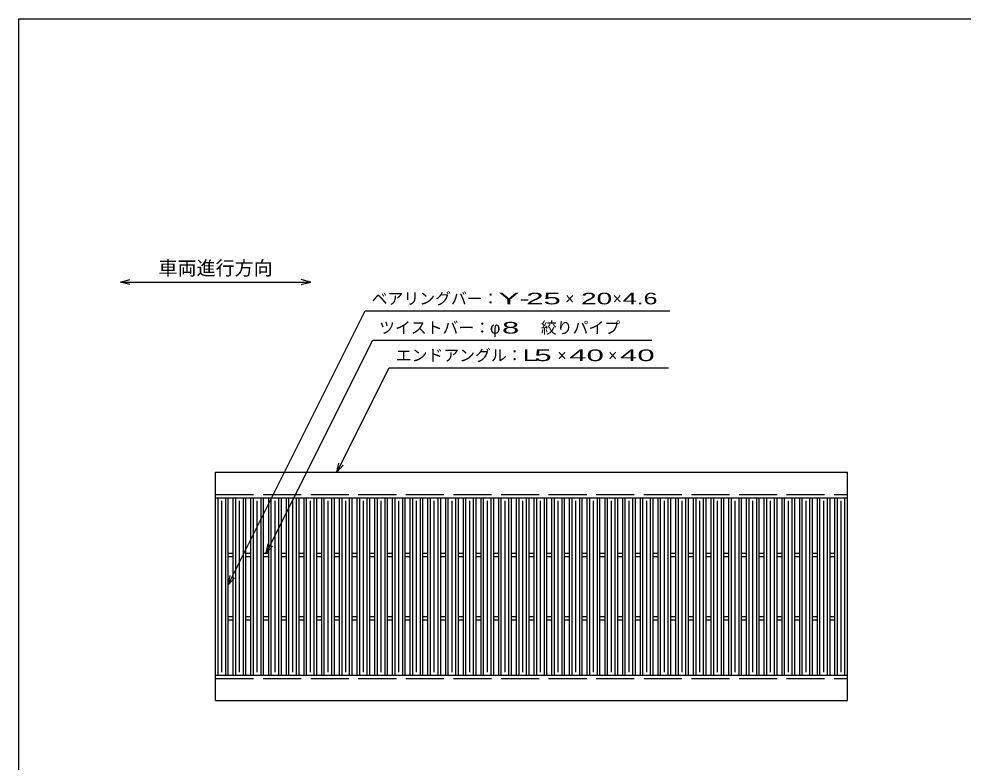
# Model space of a CAD drawing. Units: millimetres, scale not verified. Extents: x -1820 to 1724, y -1285 to 1059.
# Drawn here: x -1736 to -248, y -113 to 1059 of the extents above; entities that cross this region are included whole.
import ezdxf
from ezdxf.enums import TextEntityAlignment as Align

# ---------------------------------------------------------------- set-up
doc = ezdxf.new("R2010")
doc.units = ezdxf.units.MM
doc.header["$LTSCALE"] = 10
doc.linetypes.add('DASHED', pattern=[7.5, 6, -1.5])
for name, color, linetype, lineweight in [('0_2', 150, 'Continuous', 25), ('16', 3, 'Continuous', 25), ('22', 2, 'Continuous', 25)]:
    doc.layers.add(name, color=color, linetype=linetype, lineweight=lineweight)
doc.styles.add('ベクトル', font='')
doc.styles.get('ベクトル').set_extended_font_data('ベクトル')

msp = doc.modelspace()

# ---------------------------------------------------------------- linework, layer by layer
at = {"layer": '0_2'}
for p, q in [((-1736, -1141), (-1736, 1059)), ((-1736, 1059), (1724, 1059))]:
    msp.add_line(p, q, dxfattribs=at)
at = {"layer": '16'}
for p, q in [((-1426, 344), (-430, 344)), ((-1426, 304), (-1426, 344)), ((-430, 304), (-430, 344)), ((-1426, 304), (-430, 304)), ((-1426, 24), (-1426, 304)), ((-1426, 304), (-1406, 304)), ((-1422, 24), (-1422, 304)), ((-1416, 29), (-1416, 299)), ((-1410, 24), (-1410, 304)), ((-1406, 24), (-1406, 304)), ((-1398.1, 24), (-1398.1, 304)), ((-1398.1, 304), (-1378.1, 304)), ((-1394.1, 24), (-1394.1, 304)), ((-1388.1, 29), (-1388.1, 299)), ((-1382.1, 24), (-1382.1, 304)), ((-1378.1, 24), (-1378.1, 304)), ((-1370.2, 24), (-1370.2, 304)), ((-1370.2, 304), (-1350.2, 304)), ((-1366.2, 24), (-1366.2, 304)), ((-1360.2, 29), (-1360.2, 299)), ((-1354.2, 24), (-1354.2, 304)), ((-1350.2, 24), (-1350.2, 304)), ((-1342.3, 24), (-1342.3, 304)), ((-1342.3, 304), (-1322.3, 304)), ((-1338.3, 24), (-1338.3, 304)), ((-1332.3, 29), (-1332.3, 299)), ((-1326.3, 24), (-1326.3, 304)), ((-1322.3, 24), (-1322.3, 304)), ((-1314.4, 24), (-1314.4, 304)), ((-1314.4, 304), (-1294.4, 304)), ((-1310.4, 24), (-1310.4, 304)), ((-1304.4, 29), (-1304.4, 299)), ((-1298.4, 24), (-1298.4, 304)), ((-1294.4, 24), (-1294.4, 304)), ((-1286.5, 24), (-1286.5, 304)), ((-1286.5, 304), (-1266.5, 304)), ((-1282.5, 24), (-1282.5, 304)), ((-1276.5, 29), (-1276.5, 299)), ((-1270.5, 24), (-1270.5, 304)), ((-1266.5, 24), (-1266.5, 304)), ((-1258.6, 24), (-1258.6, 304)), ((-1258.6, 304), (-1238.6, 304)), ((-1254.6, 24), (-1254.6, 304)), ((-1248.6, 29), (-1248.6, 299)), ((-1242.6, 24), (-1242.6, 304)), ((-1238.6, 24), (-1238.6, 304)), ((-1230.7, 24), (-1230.7, 304)), ((-1230.7, 304), (-1210.7, 304)), ((-1226.7, 24), (-1226.7, 304)), ((-1220.7, 29), (-1220.7, 299)), ((-1214.7, 24), (-1214.7, 304)), ((-1210.7, 24), (-1210.7, 304)), ((-1202.8, 24), (-1202.8, 304)), ((-1202.8, 304), (-1182.8, 304)), ((-1198.8, 24), (-1198.8, 304)), ((-1192.8, 29), (-1192.8, 299)), ((-1186.8, 24), (-1186.8, 304)), ((-1182.8, 24), (-1182.8, 304)), ((-1174.9, 24), (-1174.9, 304)), ((-1174.9, 304), (-1154.9, 304)), ((-1170.9, 24), (-1170.9, 304)), ((-1164.9, 29), (-1164.9, 299)), ((-1158.9, 24), (-1158.9, 304)), ((-1154.9, 24), (-1154.9, 304)), ((-1147, 24), (-1147, 304)), ((-1147, 304), (-1127, 304)), ((-1143, 24), (-1143, 304)), ((-1137, 29), (-1137, 299)), ((-1131, 24), (-1131, 304)), ((-1127, 24), (-1127, 304)), ((-1119.1, 24), (-1119.1, 304)), ((-1119.1, 304), (-1099.1, 304)), ((-1115.1, 24), (-1115.1, 304)), ((-1109.1, 29), (-1109.1, 299)), ((-1103.1, 24), (-1103.1, 304)), ((-1099.1, 24), (-1099.1, 304)), ((-1091.2, 24), (-1091.2, 304)), ((-1091.2, 304), (-1071.2, 304)), ((-1087.2, 24), (-1087.2, 304)), ((-1081.2, 29), (-1081.2, 299)), ((-1075.2, 24), (-1075.2, 304)), ((-1071.2, 24), (-1071.2, 304)), ((-1063.3, 24), (-1063.3, 304)), ((-1063.3, 304), (-1043.3, 304)), ((-1059.3, 24), (-1059.3, 304)), ((-1053.3, 29), (-1053.3, 299)), ((-1047.3, 24), (-1047.3, 304)), ((-1043.3, 24), (-1043.3, 304)), ((-1035.4, 24), (-1035.4, 304)), ((-1035.4, 304), (-1015.4, 304)), ((-1031.4, 24), (-1031.4, 304)), ((-1025.4, 29), (-1025.4, 299)), ((-1019.4, 24), (-1019.4, 304)), ((-1015.4, 24), (-1015.4, 304)), ((-1007.5, 24), (-1007.5, 304)), ((-1007.5, 304), (-987.5, 304)), ((-1003.5, 24), (-1003.5, 304)), ((-997.5, 29), (-997.5, 299)), ((-991.5, 24), (-991.5, 304)), ((-987.5, 24), (-987.5, 304)), ((-979.6, 24), (-979.6, 304)), ((-979.6, 304), (-959.6, 304)), ((-975.6, 24), (-975.6, 304)), ((-969.6, 29), (-969.6, 299)), ((-963.6, 24), (-963.6, 304)), ((-959.6, 24), (-959.6, 304)), ((-951.7, 24), (-951.7, 304)), ((-951.7, 304), (-931.7, 304)), ((-947.7, 24), (-947.7, 304)), ((-941.7, 29), (-941.7, 299)), ((-935.7, 24), (-935.7, 304)), ((-931.7, 24), (-931.7, 304)), ((-923.8, 24), (-923.8, 304)), ((-923.8, 304), (-903.8, 304)), ((-919.8, 24), (-919.8, 304)), ((-913.8, 29), (-913.8, 299)), ((-907.8, 24), (-907.8, 304)), ((-903.8, 24), (-903.8, 304)), ((-895.9, 24), (-895.9, 304)), ((-895.9, 304), (-875.9, 304)), ((-891.9, 24), (-891.9, 304)), ((-885.9, 29), (-885.9, 299)), ((-879.9, 24), (-879.9, 304)), ((-875.9, 24), (-875.9, 304)), ((-868, 24), (-868, 304)), ((-868, 304), (-848, 304)), ((-864, 24), (-864, 304)), ((-858, 29), (-858, 299)), ((-852, 24), (-852, 304)), ((-848, 24), (-848, 304)), ((-840.1, 24), (-840.1, 304)), ((-840.1, 304), (-820.1, 304)), ((-836.1, 24), (-836.1, 304)), ((-830.1, 29), (-830.1, 299)), ((-824.1, 24), (-824.1, 304)), ((-820.1, 24), (-820.1, 304)), ((-812.2, 24), (-812.2, 304)), ((-812.2, 304), (-792.2, 304)), ((-808.2, 24), (-808.2, 304)), ((-802.2, 29), (-802.2, 299)), ((-796.2, 24), (-796.2, 304)), ((-792.2, 24), (-792.2, 304)), ((-784.3, 24), (-784.3, 304)), ((-784.3, 304), (-764.3, 304)), ((-780.3, 24), (-780.3, 304)), ((-774.3, 29), (-774.3, 299)), ((-768.3, 24), (-768.3, 304)), ((-764.3, 24), (-764.3, 304)), ((-756.4, 24), (-756.4, 304)), ((-756.4, 304), (-736.4, 304)), ((-752.4, 24), (-752.4, 304)), ((-746.4, 29), (-746.4, 299)), ((-740.4, 24), (-740.4, 304)), ((-736.4, 24), (-736.4, 304)), ((-728.5, 24), (-728.5, 304)), ((-728.5, 304), (-708.5, 304)), ((-724.5, 24), (-724.5, 304)), ((-718.5, 29), (-718.5, 299)), ((-712.5, 24), (-712.5, 304)), ((-708.5, 24), (-708.5, 304)), ((-700.6, 24), (-700.6, 304)), ((-700.6, 304), (-680.6, 304)), ((-696.6, 24), (-696.6, 304)), ((-690.6, 29), (-690.6, 299)), ((-684.6, 24), (-684.6, 304)), ((-680.6, 24), (-680.6, 304)), ((-672.7, 24), (-672.7, 304)), ((-672.7, 304), (-652.7, 304)), ((-668.7, 24), (-668.7, 304)), ((-662.7, 29), (-662.7, 299)), ((-656.7, 24), (-656.7, 304)), ((-652.7, 24), (-652.7, 304)), ((-644.8, 24), (-644.8, 304)), ((-644.8, 304), (-624.8, 304)), ((-640.8, 24), (-640.8, 304)), ((-634.8, 29), (-634.8, 299)), ((-628.8, 24), (-628.8, 304)), ((-624.8, 24), (-624.8, 304)), ((-616.9, 24), (-616.9, 304)), ((-616.9, 304), (-596.9, 304)), ((-612.9, 24), (-612.9, 304)), ((-606.9, 29), (-606.9, 299)), ((-600.9, 24), (-600.9, 304)), ((-596.9, 24), (-596.9, 304)), ((-589, 24), (-589, 304)), ((-589, 304), (-569, 304)), ((-585, 24), (-585, 304)), ((-579, 29), (-579, 299)), ((-573, 24), (-573, 304)), ((-569, 24), (-569, 304)), ((-561.1, 24), (-561.1, 304)), ((-561.1, 304), (-541.1, 304)), ((-557.1, 24), (-557.1, 304)), ((-551.1, 29), (-551.1, 299)), ((-545.1, 24), (-545.1, 304)), ((-541.1, 24), (-541.1, 304)), ((-533.2, 24), (-533.2, 304)), ((-533.2, 304), (-513.2, 304)), ((-529.2, 24), (-529.2, 304)), ((-523.2, 29), (-523.2, 299)), ((-517.2, 24), (-517.2, 304)), ((-513.2, 24), (-513.2, 304)), ((-505.3, 24), (-505.3, 304)), ((-505.3, 304), (-485.3, 304)), ((-501.3, 24), (-501.3, 304)), ((-495.3, 29), (-495.3, 299)), ((-489.3, 24), (-489.3, 304)), ((-485.3, 24), (-485.3, 304)), ((-477.4, 24), (-477.4, 304)), ((-477.4, 304), (-457.4, 304)), ((-473.4, 24), (-473.4, 304)), ((-467.4, 29), (-467.4, 299)), ((-461.4, 24), (-461.4, 304)), ((-457.4, 24), (-457.4, 304)), ((-450, 24), (-450, 304)), ((-450, 304), (-430, 304)), ((-446, 24), (-446, 304)), ((-440, 29), (-440, 299)), ((-434, 24), (-434, 304)), ((-430, 24), (-430, 304)), ((-1406, 216.5), (-1398.1, 216.5)), ((-1406, 211.5), (-1398.1, 211.5)), ((-1378.1, 216.5), (-1370.2, 216.5)), ((-1378.1, 211.5), (-1370.2, 211.5)), ((-1350.2, 216.5), (-1342.3, 216.5)), ((-1350.2, 211.5), (-1342.3, 211.5)), ((-1322.3, 216.5), (-1314.4, 216.5)), ((-1322.3, 211.5), (-1314.4, 211.5)), ((-1294.4, 216.5), (-1286.5, 216.5)), ((-1294.4, 211.5), (-1286.5, 211.5)), ((-1266.5, 216.5), (-1258.6, 216.5)), ((-1266.5, 211.5), (-1258.6, 211.5)), ((-1238.6, 216.5), (-1230.7, 216.5)), ((-1238.6, 211.5), (-1230.7, 211.5)), ((-1210.7, 216.5), (-1202.8, 216.5)), ((-1210.7, 211.5), (-1202.8, 211.5)), ((-1182.8, 216.5), (-1174.9, 216.5)), ((-1182.8, 211.5), (-1174.9, 211.5)), ((-1154.9, 216.5), (-1147, 216.5)), ((-1154.9, 211.5), (-1147, 211.5)), ((-1127, 216.5), (-1119.1, 216.5)), ((-1127, 211.5), (-1119.1, 211.5)), ((-1099.1, 216.5), (-1091.2, 216.5)), ((-1099.1, 211.5), (-1091.2, 211.5)), ((-1071.2, 216.5), (-1063.3, 216.5)), ((-1071.2, 211.5), (-1063.3, 211.5)), ((-1043.3, 216.5), (-1035.4, 216.5)), ((-1043.3, 211.5), (-1035.4, 211.5)), ((-1015.4, 216.5), (-1007.5, 216.5)), ((-1015.4, 211.5), (-1007.5, 211.5)), ((-987.5, 216.5), (-979.6, 216.5)), ((-987.5, 211.5), (-979.6, 211.5)), ((-959.6, 216.5), (-951.7, 216.5)), ((-959.6, 211.5), (-951.7, 211.5)), ((-931.7, 216.5), (-923.8, 216.5)), ((-931.7, 211.5), (-923.8, 211.5)), ((-903.8, 216.5), (-895.9, 216.5)), ((-903.8, 211.5), (-895.9, 211.5)), ((-875.9, 216.5), (-868, 216.5)), ((-875.9, 211.5), (-868, 211.5)), ((-848, 216.5), (-840.1, 216.5)), ((-848, 211.5), (-840.1, 211.5)), ((-820.1, 216.5), (-812.2, 216.5)), ((-820.1, 211.5), (-812.2, 211.5)), ((-792.2, 216.5), (-784.3, 216.5)), ((-792.2, 211.5), (-784.3, 211.5)), ((-764.3, 216.5), (-756.4, 216.5)), ((-764.3, 211.5), (-756.4, 211.5)), ((-736.4, 216.5), (-728.5, 216.5)), ((-736.4, 211.5), (-728.5, 211.5)), ((-708.5, 216.5), (-700.6, 216.5)), ((-708.5, 211.5), (-700.6, 211.5)), ((-680.6, 216.5), (-672.7, 216.5)), ((-680.6, 211.5), (-672.7, 211.5)), ((-652.7, 216.5), (-644.8, 216.5)), ((-652.7, 211.5), (-644.8, 211.5)), ((-624.8, 216.5), (-616.9, 216.5)), ((-624.8, 211.5), (-616.9, 211.5)), ((-596.9, 216.5), (-589, 216.5)), ((-596.9, 211.5), (-589, 211.5)), ((-569, 216.5), (-561.1, 216.5)), ((-569, 211.5), (-561.1, 211.5)), ((-541.1, 216.5), (-533.2, 216.5)), ((-541.1, 211.5), (-533.2, 211.5)), ((-513.2, 216.5), (-505.3, 216.5)), ((-513.2, 211.5), (-505.3, 211.5)), ((-485.3, 216.5), (-477.4, 216.5)), ((-485.3, 211.5), (-477.4, 211.5)), ((-457.4, 216.5), (-449.5, 216.5)), ((-457.4, 211.5), (-449.5, 211.5)), ((-1406, 116.5), (-1398.1, 116.5)), ((-1406, 111.5), (-1398.1, 111.5)), ((-1378.1, 116.5), (-1370.2, 116.5)), ((-1378.1, 111.5), (-1370.2, 111.5)), ((-1350.2, 116.5), (-1342.3, 116.5)), ((-1350.2, 111.5), (-1342.3, 111.5)), ((-1322.3, 116.5), (-1314.4, 116.5)), ((-1322.3, 111.5), (-1314.4, 111.5)), ((-1294.4, 116.5), (-1286.5, 116.5)), ((-1294.4, 111.5), (-1286.5, 111.5)), ((-1266.5, 116.5), (-1258.6, 116.5)), ((-1266.5, 111.5), (-1258.6, 111.5)), ((-1238.6, 116.5), (-1230.7, 116.5)), ((-1238.6, 111.5), (-1230.7, 111.5)), ((-1210.7, 116.5), (-1202.8, 116.5)), ((-1210.7, 111.5), (-1202.8, 111.5)), ((-1182.8, 116.5), (-1174.9, 116.5)), ((-1182.8, 111.5), (-1174.9, 111.5)), ((-1154.9, 116.5), (-1147, 116.5)), ((-1154.9, 111.5), (-1147, 111.5)), ((-1127, 116.5), (-1119.1, 116.5)), ((-1127, 111.5), (-1119.1, 111.5)), ((-1099.1, 116.5), (-1091.2, 116.5)), ((-1099.1, 111.5), (-1091.2, 111.5)), ((-1071.2, 116.5), (-1063.3, 116.5)), ((-1071.2, 111.5), (-1063.3, 111.5)), ((-1043.3, 116.5), (-1035.4, 116.5)), ((-1043.3, 111.5), (-1035.4, 111.5)), ((-1015.4, 116.5), (-1007.5, 116.5)), ((-1015.4, 111.5), (-1007.5, 111.5)), ((-987.5, 116.5), (-979.6, 116.5)), ((-987.5, 111.5), (-979.6, 111.5)), ((-959.6, 116.5), (-951.7, 116.5)), ((-959.6, 111.5), (-951.7, 111.5)), ((-931.7, 116.5), (-923.8, 116.5)), ((-931.7, 111.5), (-923.8, 111.5)), ((-903.8, 116.5), (-895.9, 116.5)), ((-903.8, 111.5), (-895.9, 111.5)), ((-875.9, 116.5), (-868, 116.5)), ((-875.9, 111.5), (-868, 111.5)), ((-848, 116.5), (-840.1, 116.5)), ((-848, 111.5), (-840.1, 111.5)), ((-820.1, 116.5), (-812.2, 116.5)), ((-820.1, 111.5), (-812.2, 111.5)), ((-792.2, 116.5), (-784.3, 116.5)), ((-792.2, 111.5), (-784.3, 111.5)), ((-764.3, 116.5), (-756.4, 116.5)), ((-764.3, 111.5), (-756.4, 111.5)), ((-736.4, 116.5), (-728.5, 116.5)), ((-736.4, 111.5), (-728.5, 111.5)), ((-708.5, 116.5), (-700.6, 116.5)), ((-708.5, 111.5), (-700.6, 111.5)), ((-680.6, 116.5), (-672.7, 116.5)), ((-680.6, 111.5), (-672.7, 111.5)), ((-652.7, 116.5), (-644.8, 116.5)), ((-652.7, 111.5), (-644.8, 111.5)), ((-624.8, 116.5), (-616.9, 116.5)), ((-624.8, 111.5), (-616.9, 111.5)), ((-596.9, 116.5), (-589, 116.5)), ((-596.9, 111.5), (-589, 111.5)), ((-569, 116.5), (-561.1, 116.5)), ((-569, 111.5), (-561.1, 111.5)), ((-541.1, 116.5), (-533.2, 116.5)), ((-541.1, 111.5), (-533.2, 111.5)), ((-513.2, 116.5), (-505.3, 116.5)), ((-513.2, 111.5), (-505.3, 111.5)), ((-485.3, 116.5), (-477.4, 116.5)), ((-485.3, 111.5), (-477.4, 111.5)), ((-457.4, 116.5), (-449.5, 116.5)), ((-457.4, 111.5), (-449.5, 111.5)), ((-1426, 24), (-430, 24)), ((-1426, -16), (-1426, 24)), ((-1426, 24), (-1406, 24)), ((-1398.1, 24), (-1378.1, 24)), ((-1370.2, 24), (-1350.2, 24)), ((-1342.3, 24), (-1322.3, 24)), ((-1314.4, 24), (-1294.4, 24)), ((-1286.5, 24), (-1266.5, 24)), ((-1258.6, 24), (-1238.6, 24)), ((-1230.7, 24), (-1210.7, 24)), ((-1202.8, 24), (-1182.8, 24)), ((-1174.9, 24), (-1154.9, 24)), ((-1147, 24), (-1127, 24)), ((-1119.1, 24), (-1099.1, 24)), ((-1091.2, 24), (-1071.2, 24)), ((-1063.3, 24), (-1043.3, 24)), ((-1035.4, 24), (-1015.4, 24)), ((-1007.5, 24), (-987.5, 24)), ((-979.6, 24), (-959.6, 24)), ((-951.7, 24), (-931.7, 24)), ((-923.8, 24), (-903.8, 24)), ((-895.9, 24), (-875.9, 24)), ((-868, 24), (-848, 24)), ((-840.1, 24), (-820.1, 24)), ((-812.2, 24), (-792.2, 24)), ((-784.3, 24), (-764.3, 24)), ((-756.4, 24), (-736.4, 24)), ((-728.5, 24), (-708.5, 24)), ((-700.6, 24), (-680.6, 24)), ((-672.7, 24), (-652.7, 24)), ((-644.8, 24), (-624.8, 24)), ((-616.9, 24), (-596.9, 24)), ((-589, 24), (-569, 24)), ((-561.1, 24), (-541.1, 24)), ((-533.2, 24), (-513.2, 24)), ((-505.3, 24), (-485.3, 24)), ((-477.4, 24), (-457.4, 24)), ((-450, 24), (-430, 24)), ((-430, -16), (-430, 24)), ((-1426, -16), (-430, -16))]:
    msp.add_line(p, q, dxfattribs=at)
at = {"layer": '16', "linetype": 'DASHED'}
for p, q in [((-1426, 309), (-430, 309)), ((-1426, 19), (-430, 19))]:
    msp.add_line(p, q, dxfattribs=at)
at = {"layer": '22', "color": 4}
for p, q in [((-1576, 644), (-1561, 648)), ((-1561, 640), (-1576, 644)), ((-1576, 644), (-1276, 644)), ((-1276, 644), (-1291, 648)), ((-1291, 640), (-1276, 644)), ((-1406, 166.5), (-1190, 598.5)), ((-1190, 598.5), (-710, 598.5)), ((-1346.25, 216.5), (-1178.25, 552.5)), ((-1178.25, 552.5), (-738.25, 552.5)), ((-1234.65, 344), (-1152.15, 509)), ((-1152.15, 509), (-712.15, 509)), ((-1234.65, 344), (-1231.65, 358.6)), ((-1234.65, 344), (-1224.65, 355)), ((-1346.25, 216.5), (-1343.25, 231.1)), ((-1346.25, 216.5), (-1336.25, 227.5)), ((-1406, 166.5), (-1403, 181.1)), ((-1406, 166.5), (-1396, 177.5))]:
    msp.add_line(p, q, dxfattribs=at)

# ---------------------------------------------------------------- texts
at = {"layer": '22', "style": 'ベクトル'}
for s, height, p in [('車両進行方向', 21.99, (-1516, 666)), ('ベアリングバー：', 18.33, (-1180, 618)), ('×', 18.33, (-875, 618)), ('×', 18.33, (-800, 618)), ('ツイストバー：', 18.33, (-1168.25, 572)), ('絞りパイプ', 18.33, (-913.25, 572)), ('φ', 18.33, (-993.25, 572)), ('エンドアングル：', 18.33, (-1142.15, 528.5)), ('×', 18.33, (-887.15, 528.5)), ('×', 18.33, (-807.15, 528.5))]:
    msp.add_text(s, height=height, dxfattribs=at).set_placement(p, align=Align.MIDDLE_LEFT)
for s, width, p in [('Y-', 2, (-980, 618)), (' 25 ', 2, (-950, 618)), ('20', 1.8, (-850, 618)), (' 4.6 ', 1.6, (-795, 618)), (' 8 ', 2, (-988.25, 572)), ('L', 1.8, (-942.15, 528.5)), (' 5 ', 2, (-937.15, 528.5)), (' 40 ', 2, (-882.15, 528.5)), (' 40 ', 2, (-802.15, 528.5))]:
    msp.add_text(s, height=18.33, dxfattribs=dict(at, width=width)).set_placement(p, align=Align.MIDDLE_LEFT)

doc.saveas('drawing.dxf')
